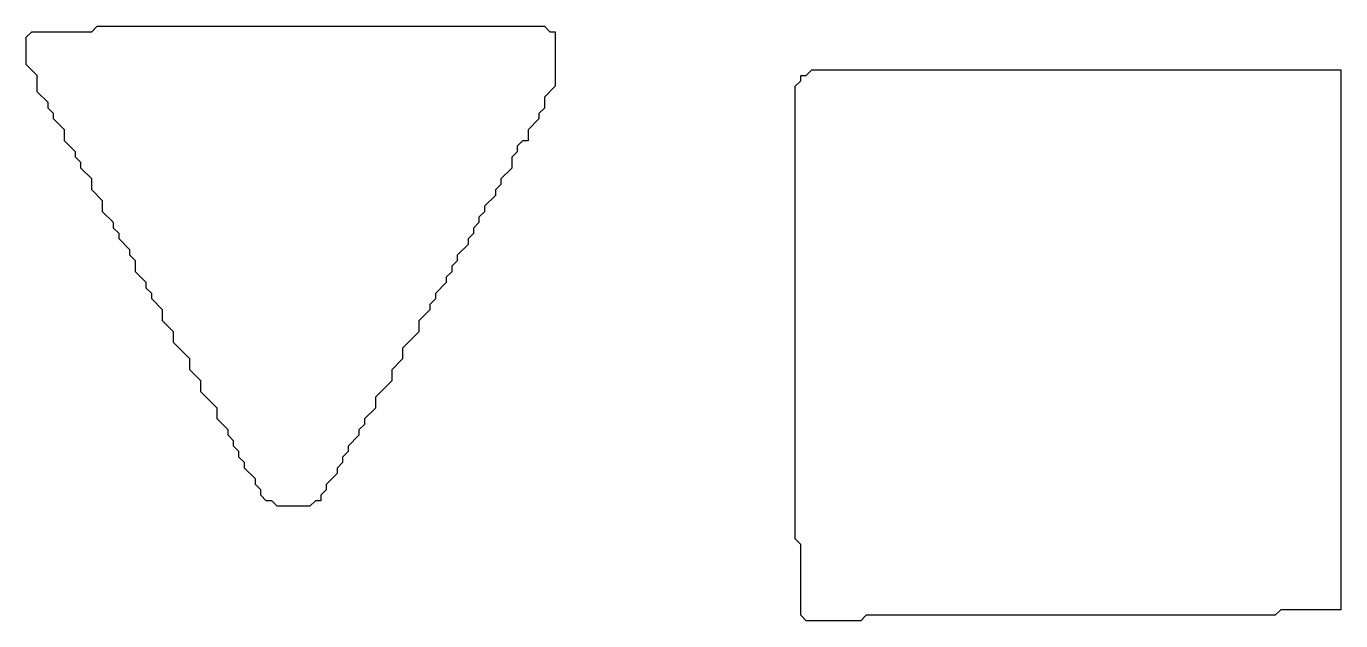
# Model space of a CAD drawing. Header units: metres. Extents: x 382 to 623, y 671 to 780.
import ezdxf

# ---------------------------------------------------------------- set-up
doc = ezdxf.new("R2010")
doc.units = ezdxf.units.M

msp = doc.modelspace()

# ---------------------------------------------------------------- linework, layer by layer
for points in [[(428, 692), (427, 693), (426, 693), (425, 694), (425, 695), (424, 696), (424, 697), (422, 699), (422, 700), (421, 701), (421, 702), (420, 703), (420, 704), (419, 705), (419, 706), (417, 708), (417, 710), (414, 713), (414, 715), (412, 717), (412, 719), (409, 722), (409, 724), (407, 726), (407, 728), (405, 730), (405, 731), (404, 732), (404, 733), (402, 735), (402, 737), (401, 738), (401, 739), (399, 741), (399, 742), (398, 743), (398, 744), (396, 746), (396, 748), (394, 750), (394, 752), (392, 754), (392, 755), (391, 756), (391, 757), (389, 759), (389, 761), (387, 763), (387, 764), (386, 765), (386, 766), (384, 768), (384, 771), (382, 773), (382, 778), (383, 779), (394, 779), (395, 780), (477, 780), (478, 779), (479, 779), (479, 769), (477, 767), (477, 765), (476, 764), (476, 763), (474, 761), (474, 759), (473, 759), (472, 758), (472, 757), (471, 756), (471, 754), (469, 752), (469, 751), (468, 750), (468, 749), (466, 747), (466, 746), (465, 745), (465, 744), (464, 743), (464, 742), (463, 741), (463, 740), (461, 738), (461, 737), (460, 736), (460, 735), (459, 734), (459, 733), (457, 731), (457, 730), (456, 729), (456, 728), (454, 726), (454, 724), (451, 721), (451, 719), (449, 717), (449, 715), (446, 712), (446, 710), (444, 708), (444, 707), (443, 706), (443, 705), (441, 703), (441, 702), (440, 701), (440, 700), (439, 699), (439, 698), (437, 696), (437, 695), (436, 694), (436, 693), (435, 693), (434, 692), (428, 692)], [(525, 671), (524, 672), (524, 685), (523, 686), (523, 769), (524, 770), (524, 771), (525, 771), (526, 772), (623, 772), (623, 673), (612, 673), (611, 672), (536, 672), (535, 671), (525, 671)]]:
    msp.add_lwpolyline(points, close=True)

doc.saveas('drawing.dxf')
